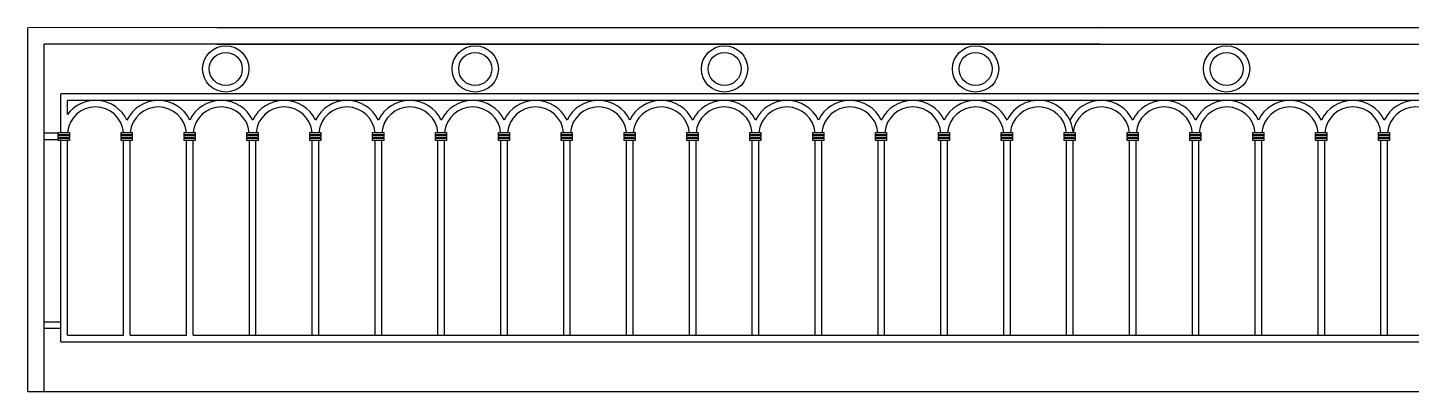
# Model space of a CAD drawing. Header units: millimetres. Extents: x -2065.59 to -2056.61, y 1261.72 to 1262.82.
# Drawn here: x -2065.589 to -2061.407, y 1261.72 to 1262.82 of the extents above; entities that cross this region are included whole.
import ezdxf

# ---------------------------------------------------------------- set-up
doc = ezdxf.new("R2010")
doc.units = ezdxf.units.MM

msp = doc.modelspace()

# ---------------------------------------------------------------- linework, layer by layer
at = {"color": 2}
for p, q in [((-2062.3486, 1262.8197), (-2065.5887, 1262.8196)), ((-2065.5887, 1261.7196), (-2065.5887, 1262.8196)), ((-2065.0173, 1262.8197), (-2056.8171, 1262.8196)), ((-2062.3486, 1262.7697), (-2065.5387, 1262.7696)), ((-2065.5387, 1261.7197), (-2065.5387, 1262.7696)), ((-2065.0173, 1262.7697), (-2056.8671, 1262.7696)), ((-2065.4887, 1262.5029), (-2065.4887, 1262.6197)), ((-2056.9171, 1262.6197), (-2065.4887, 1262.6197)), ((-2065.4687, 1262.5565), (-2065.4687, 1262.5997)), ((-2065.2787, 1262.5997), (-2065.4687, 1262.5997)), ((-2056.9371, 1262.5997), (-2065.2787, 1262.5997)), ((-2065.4961, 1262.501), (-2065.5387, 1262.501)), ((-2065.5387, 1262.481), (-2065.4961, 1262.481)), ((-2065.4887, 1262.501), (-2065.4888, 1262.501)), ((-2065.4887, 1262.4942), (-2065.4887, 1262.4959)), ((-2065.4887, 1262.4942), (-2065.4887, 1262.4959)), ((-2065.4887, 1262.4855), (-2065.4887, 1262.4872)), ((-2065.4887, 1262.4855), (-2065.4887, 1262.4872)), ((-2065.4887, 1261.8697), (-2065.4887, 1262.481)), ((-2065.4687, 1262.4942), (-2065.4687, 1262.4959)), ((-2065.4687, 1262.4942), (-2065.4687, 1262.4959)), ((-2065.4687, 1262.4942), (-2065.4687, 1262.4959)), ((-2065.4687, 1262.4942), (-2065.4687, 1262.4959)), ((-2065.4687, 1262.4855), (-2065.4687, 1262.4872)), ((-2065.4687, 1262.4855), (-2065.4687, 1262.4872)), ((-2065.4687, 1262.4855), (-2065.4687, 1262.4872)), ((-2065.4687, 1262.4855), (-2065.4687, 1262.4872)), ((-2065.4687, 1261.8897), (-2065.4687, 1262.481)), ((-2065.2987, 1262.4942), (-2065.2987, 1262.4959)), ((-2065.2987, 1262.4855), (-2065.2987, 1262.4872)), ((-2065.2987, 1261.8897), (-2065.2987, 1262.4785)), ((-2065.2787, 1262.4942), (-2065.2787, 1262.4959)), ((-2065.2787, 1262.4942), (-2065.2787, 1262.4959)), ((-2065.2787, 1262.4942), (-2065.2787, 1262.4959)), ((-2065.2787, 1262.4855), (-2065.2787, 1262.4872)), ((-2065.2787, 1262.4855), (-2065.2787, 1262.4872)), ((-2065.2787, 1262.4855), (-2065.2787, 1262.4872)), ((-2065.2787, 1261.8897), (-2065.2787, 1262.4785)), ((-2065.2787, 1261.8897), (-2065.2787, 1262.4785)), ((-2065.2787, 1261.8897), (-2065.2787, 1262.4785)), ((-2065.1087, 1262.4942), (-2065.1087, 1262.4959)), ((-2065.1087, 1262.4942), (-2065.1087, 1262.4959)), ((-2065.1087, 1262.4942), (-2065.1087, 1262.4959)), ((-2065.1087, 1262.4855), (-2065.1087, 1262.4872)), ((-2065.1087, 1262.4855), (-2065.1087, 1262.4872)), ((-2065.1087, 1262.4855), (-2065.1087, 1262.4872)), ((-2065.1087, 1261.8897), (-2065.1087, 1262.4785)), ((-2065.1087, 1261.8897), (-2065.1087, 1262.4785)), ((-2065.0887, 1262.4942), (-2065.0887, 1262.4959)), ((-2065.0887, 1262.4942), (-2065.0887, 1262.4959)), ((-2065.0887, 1262.4942), (-2065.0887, 1262.4959)), ((-2065.0887, 1262.4942), (-2065.0887, 1262.4959)), ((-2065.0887, 1262.4855), (-2065.0887, 1262.4872)), ((-2065.0887, 1262.4855), (-2065.0887, 1262.4872)), ((-2065.0887, 1262.4855), (-2065.0887, 1262.4872)), ((-2065.0887, 1262.4855), (-2065.0887, 1262.4872)), ((-2065.0887, 1262.4855), (-2065.0887, 1262.4872)), ((-2065.0887, 1261.8897), (-2065.0887, 1262.4785)), ((-2065.0887, 1261.8897), (-2065.0887, 1262.4785)), ((-2064.9187, 1262.4942), (-2064.9187, 1262.4959)), ((-2064.9187, 1262.4942), (-2064.9187, 1262.4959)), ((-2064.9187, 1262.4942), (-2064.9187, 1262.4959)), ((-2064.9187, 1262.4855), (-2064.9187, 1262.4872)), ((-2064.9187, 1262.4855), (-2064.9187, 1262.4872)), ((-2064.9187, 1262.4855), (-2064.9187, 1262.4872)), ((-2064.9187, 1261.8897), (-2064.9187, 1262.4785)), ((-2064.9187, 1261.8897), (-2064.9187, 1262.4785)), ((-2064.8987, 1262.4942), (-2064.8987, 1262.4959)), ((-2064.8987, 1262.4942), (-2064.8987, 1262.4959)), ((-2064.8987, 1262.4942), (-2064.8987, 1262.4959)), ((-2064.8987, 1262.4942), (-2064.8987, 1262.4959)), ((-2064.8987, 1262.4855), (-2064.8987, 1262.4872)), ((-2064.8987, 1262.4855), (-2064.8987, 1262.4872)), ((-2064.8987, 1262.4855), (-2064.8987, 1262.4872)), ((-2064.8987, 1262.4855), (-2064.8987, 1262.4872)), ((-2064.8987, 1262.4855), (-2064.8987, 1262.4872)), ((-2064.8987, 1261.8897), (-2064.8987, 1262.4785)), ((-2064.8987, 1261.8897), (-2064.8987, 1262.4785)), ((-2064.7287, 1262.4942), (-2064.7287, 1262.4959)), ((-2064.7287, 1262.4942), (-2064.7287, 1262.4959)), ((-2064.7287, 1262.4942), (-2064.7287, 1262.4959)), ((-2064.7287, 1262.4855), (-2064.7287, 1262.4872)), ((-2064.7287, 1262.4855), (-2064.7287, 1262.4872)), ((-2064.7287, 1262.4855), (-2064.7287, 1262.4872)), ((-2064.7287, 1261.8897), (-2064.7287, 1262.4785)), ((-2064.7287, 1261.8897), (-2064.7287, 1262.4785)), ((-2064.7087, 1262.4942), (-2064.7087, 1262.4959)), ((-2064.7087, 1262.4942), (-2064.7087, 1262.4959)), ((-2064.7087, 1262.4942), (-2064.7087, 1262.4959)), ((-2064.7087, 1262.4942), (-2064.7087, 1262.4959)), ((-2064.7087, 1262.4855), (-2064.7087, 1262.4872)), ((-2064.7087, 1262.4855), (-2064.7087, 1262.4872)), ((-2064.7087, 1262.4855), (-2064.7087, 1262.4872)), ((-2064.7087, 1262.4855), (-2064.7087, 1262.4872)), ((-2064.7087, 1262.4855), (-2064.7087, 1262.4872)), ((-2064.7087, 1261.8897), (-2064.7087, 1262.4785)), ((-2064.7087, 1261.8897), (-2064.7087, 1262.4785)), ((-2064.5387, 1262.4942), (-2064.5387, 1262.4959)), ((-2064.5387, 1262.4942), (-2064.5387, 1262.4959)), ((-2064.5387, 1262.4942), (-2064.5387, 1262.4959)), ((-2064.5387, 1262.4855), (-2064.5387, 1262.4872)), ((-2064.5387, 1262.4855), (-2064.5387, 1262.4872)), ((-2064.5387, 1262.4855), (-2064.5387, 1262.4872)), ((-2064.5387, 1261.8897), (-2064.5387, 1262.4785)), ((-2064.5387, 1261.8897), (-2064.5387, 1262.4785)), ((-2064.5187, 1262.4942), (-2064.5187, 1262.4959)), ((-2064.5187, 1262.4942), (-2064.5187, 1262.4959)), ((-2064.5187, 1262.4942), (-2064.5187, 1262.4959)), ((-2064.5187, 1262.4942), (-2064.5187, 1262.4959)), ((-2064.5187, 1262.4855), (-2064.5187, 1262.4872)), ((-2064.5187, 1262.4855), (-2064.5187, 1262.4872)), ((-2064.5187, 1262.4855), (-2064.5187, 1262.4872)), ((-2064.5187, 1262.4855), (-2064.5187, 1262.4872)), ((-2064.5187, 1262.4855), (-2064.5187, 1262.4872)), ((-2064.5187, 1261.8897), (-2064.5187, 1262.4785)), ((-2064.5187, 1261.8897), (-2064.5187, 1262.4785)), ((-2064.3487, 1262.4942), (-2064.3487, 1262.4959)), ((-2064.3487, 1262.4942), (-2064.3487, 1262.4959)), ((-2064.3487, 1262.4942), (-2064.3487, 1262.4959)), ((-2064.3487, 1262.4855), (-2064.3487, 1262.4872)), ((-2064.3487, 1262.4855), (-2064.3487, 1262.4872)), ((-2064.3487, 1262.4855), (-2064.3487, 1262.4872)), ((-2064.3487, 1261.8897), (-2064.3487, 1262.4785)), ((-2064.3487, 1261.8897), (-2064.3487, 1262.4785)), ((-2064.3287, 1262.4942), (-2064.3287, 1262.4959)), ((-2064.3287, 1262.4942), (-2064.3287, 1262.4959)), ((-2064.3287, 1262.4942), (-2064.3287, 1262.4959)), ((-2064.3287, 1262.4942), (-2064.3287, 1262.4959)), ((-2064.3287, 1262.4942), (-2064.3287, 1262.4959)), ((-2064.3287, 1262.4942), (-2064.3287, 1262.4959)), ((-2064.3287, 1262.4942), (-2064.3287, 1262.4959)), ((-2064.3287, 1262.4855), (-2064.3287, 1262.4872)), ((-2064.3287, 1262.4855), (-2064.3287, 1262.4872)), ((-2064.3287, 1262.4855), (-2064.3287, 1262.4872)), ((-2064.3287, 1262.4855), (-2064.3287, 1262.4872)), ((-2064.3287, 1262.4855), (-2064.3287, 1262.4872)), ((-2064.3287, 1262.4855), (-2064.3287, 1262.4872)), ((-2064.3287, 1262.4855), (-2064.3287, 1262.4872)), ((-2064.3287, 1262.4855), (-2064.3287, 1262.4872)), ((-2064.3287, 1261.8897), (-2064.3287, 1262.4785)), ((-2064.3287, 1261.8897), (-2064.3287, 1262.4785)), ((-2064.3287, 1261.8897), (-2064.3287, 1262.4785)), ((-2064.3287, 1261.8897), (-2064.3287, 1262.4785)), ((-2064.3287, 1261.8897), (-2064.3287, 1262.4785)), ((-2064.1587, 1262.4942), (-2064.1587, 1262.4959)), ((-2064.1587, 1262.4942), (-2064.1587, 1262.4959)), ((-2064.1587, 1262.4942), (-2064.1587, 1262.4959)), ((-2064.1587, 1262.4855), (-2064.1587, 1262.4872)), ((-2064.1587, 1262.4855), (-2064.1587, 1262.4872)), ((-2064.1587, 1262.4855), (-2064.1587, 1262.4872)), ((-2064.1587, 1261.8897), (-2064.1587, 1262.4785)), ((-2064.1587, 1261.8897), (-2064.1587, 1262.4785)), ((-2064.1387, 1262.4942), (-2064.1387, 1262.4959)), ((-2064.1387, 1262.4942), (-2064.1387, 1262.4959)), ((-2064.1387, 1262.4942), (-2064.1387, 1262.4959)), ((-2064.1387, 1262.4942), (-2064.1387, 1262.4959)), ((-2064.1387, 1262.4855), (-2064.1387, 1262.4872)), ((-2064.1387, 1262.4855), (-2064.1387, 1262.4872)), ((-2064.1387, 1262.4855), (-2064.1387, 1262.4872)), ((-2064.1387, 1262.4855), (-2064.1387, 1262.4872)), ((-2064.1387, 1262.4855), (-2064.1387, 1262.4872)), ((-2064.1387, 1261.8897), (-2064.1387, 1262.4785)), ((-2064.1387, 1261.8897), (-2064.1387, 1262.4785)), ((-2063.9687, 1262.4942), (-2063.9687, 1262.4959)), ((-2063.9687, 1262.4942), (-2063.9687, 1262.4959)), ((-2063.9687, 1262.4942), (-2063.9687, 1262.4959)), ((-2063.9687, 1262.4855), (-2063.9687, 1262.4872)), ((-2063.9687, 1262.4855), (-2063.9687, 1262.4872)), ((-2063.9687, 1262.4855), (-2063.9687, 1262.4872)), ((-2063.9687, 1261.8897), (-2063.9687, 1262.4785)), ((-2063.9687, 1261.8897), (-2063.9687, 1262.4785)), ((-2063.9487, 1262.4942), (-2063.9487, 1262.4959)), ((-2063.9487, 1262.4942), (-2063.9487, 1262.4959)), ((-2063.9487, 1262.4942), (-2063.9487, 1262.4959)), ((-2063.9487, 1262.4942), (-2063.9487, 1262.4959)), ((-2063.9487, 1262.4855), (-2063.9487, 1262.4872)), ((-2063.9487, 1262.4855), (-2063.9487, 1262.4872)), ((-2063.9487, 1262.4855), (-2063.9487, 1262.4872)), ((-2063.9487, 1262.4855), (-2063.9487, 1262.4872)), ((-2063.9487, 1262.4855), (-2063.9487, 1262.4872)), ((-2063.9487, 1261.8897), (-2063.9487, 1262.4785)), ((-2063.9487, 1261.8897), (-2063.9487, 1262.4785)), ((-2063.7787, 1262.4942), (-2063.7787, 1262.4959)), ((-2063.7787, 1262.4942), (-2063.7787, 1262.4959)), ((-2063.7787, 1262.4942), (-2063.7787, 1262.4959)), ((-2063.7787, 1262.4855), (-2063.7787, 1262.4872)), ((-2063.7787, 1262.4855), (-2063.7787, 1262.4872)), ((-2063.7787, 1262.4855), (-2063.7787, 1262.4872)), ((-2063.7787, 1261.8897), (-2063.7787, 1262.4785)), ((-2063.7787, 1261.8897), (-2063.7787, 1262.4785)), ((-2063.7587, 1262.4942), (-2063.7587, 1262.4959)), ((-2063.7587, 1262.4942), (-2063.7587, 1262.4959)), ((-2063.7587, 1262.4942), (-2063.7587, 1262.4959)), ((-2063.7587, 1262.4942), (-2063.7587, 1262.4959)), ((-2063.7587, 1262.4855), (-2063.7587, 1262.4872)), ((-2063.7587, 1262.4855), (-2063.7587, 1262.4872)), ((-2063.7587, 1262.4855), (-2063.7587, 1262.4872)), ((-2063.7587, 1262.4855), (-2063.7587, 1262.4872)), ((-2063.7587, 1262.4855), (-2063.7587, 1262.4872)), ((-2063.7587, 1261.8897), (-2063.7587, 1262.4785)), ((-2063.7587, 1261.8897), (-2063.7587, 1262.4785)), ((-2063.5887, 1262.4942), (-2063.5887, 1262.4959)), ((-2063.5887, 1262.4942), (-2063.5887, 1262.4959)), ((-2063.5887, 1262.4942), (-2063.5887, 1262.4959)), ((-2063.5887, 1262.4855), (-2063.5887, 1262.4872)), ((-2063.5887, 1262.4855), (-2063.5887, 1262.4872)), ((-2063.5887, 1262.4855), (-2063.5887, 1262.4872)), ((-2063.5887, 1261.8897), (-2063.5887, 1262.4785)), ((-2063.5887, 1261.8897), (-2063.5887, 1262.4785)), ((-2063.5687, 1262.4942), (-2063.5687, 1262.4959)), ((-2063.5687, 1262.4942), (-2063.5687, 1262.4959)), ((-2063.5687, 1262.4942), (-2063.5687, 1262.4959)), ((-2063.5687, 1262.4942), (-2063.5687, 1262.4959)), ((-2063.5687, 1262.4855), (-2063.5687, 1262.4872)), ((-2063.5687, 1262.4855), (-2063.5687, 1262.4872)), ((-2063.5687, 1262.4855), (-2063.5687, 1262.4872)), ((-2063.5687, 1262.4855), (-2063.5687, 1262.4872)), ((-2063.5687, 1262.4855), (-2063.5687, 1262.4872)), ((-2063.5687, 1261.8897), (-2063.5687, 1262.4785)), ((-2063.5687, 1261.8897), (-2063.5687, 1262.4785)), ((-2063.3987, 1262.4942), (-2063.3987, 1262.4959)), ((-2063.3987, 1262.4942), (-2063.3987, 1262.4959)), ((-2063.3987, 1262.4942), (-2063.3987, 1262.4959)), ((-2063.3987, 1262.4855), (-2063.3987, 1262.4872)), ((-2063.3987, 1262.4855), (-2063.3987, 1262.4872)), ((-2063.3987, 1262.4855), (-2063.3987, 1262.4872)), ((-2063.3987, 1261.8897), (-2063.3987, 1262.4785)), ((-2063.3987, 1261.8897), (-2063.3987, 1262.4785)), ((-2063.3787, 1262.4942), (-2063.3787, 1262.4959)), ((-2063.3787, 1262.4942), (-2063.3787, 1262.4959)), ((-2063.3787, 1262.4942), (-2063.3787, 1262.4959)), ((-2063.3787, 1262.4942), (-2063.3787, 1262.4959)), ((-2063.3787, 1262.4942), (-2063.3787, 1262.4959)), ((-2063.3787, 1262.4942), (-2063.3787, 1262.4959)), ((-2063.3787, 1262.4942), (-2063.3787, 1262.4959)), ((-2063.3787, 1262.4855), (-2063.3787, 1262.4872)), ((-2063.3787, 1262.4855), (-2063.3787, 1262.4872)), ((-2063.3787, 1262.4855), (-2063.3787, 1262.4872)), ((-2063.3787, 1262.4855), (-2063.3787, 1262.4872)), ((-2063.3787, 1262.4855), (-2063.3787, 1262.4872)), ((-2063.3787, 1262.4855), (-2063.3787, 1262.4872)), ((-2063.3787, 1262.4855), (-2063.3787, 1262.4872)), ((-2063.3787, 1262.4855), (-2063.3787, 1262.4872)), ((-2063.3787, 1261.8897), (-2063.3787, 1262.4785)), ((-2063.3787, 1261.8897), (-2063.3787, 1262.4785)), ((-2063.3787, 1261.8897), (-2063.3787, 1262.4785)), ((-2063.3787, 1261.8897), (-2063.3787, 1262.4785)), ((-2063.3787, 1261.8897), (-2063.3787, 1262.4785)), ((-2063.2087, 1262.4942), (-2063.2087, 1262.4959)), ((-2063.2087, 1262.4942), (-2063.2087, 1262.4959)), ((-2063.2087, 1262.4942), (-2063.2087, 1262.4959)), ((-2063.2087, 1262.4855), (-2063.2087, 1262.4872)), ((-2063.2087, 1262.4855), (-2063.2087, 1262.4872)), ((-2063.2087, 1262.4855), (-2063.2087, 1262.4872)), ((-2063.2087, 1261.8897), (-2063.2087, 1262.4785)), ((-2063.2087, 1261.8897), (-2063.2087, 1262.4785)), ((-2063.1887, 1262.4942), (-2063.1887, 1262.4959)), ((-2063.1887, 1262.4942), (-2063.1887, 1262.4959)), ((-2063.1887, 1262.4942), (-2063.1887, 1262.4959)), ((-2063.1887, 1262.4942), (-2063.1887, 1262.4959)), ((-2063.1887, 1262.4855), (-2063.1887, 1262.4872)), ((-2063.1887, 1262.4855), (-2063.1887, 1262.4872)), ((-2063.1887, 1262.4855), (-2063.1887, 1262.4872)), ((-2063.1887, 1262.4855), (-2063.1887, 1262.4872)), ((-2063.1887, 1262.4855), (-2063.1887, 1262.4872)), ((-2063.1887, 1261.8897), (-2063.1887, 1262.4785)), ((-2063.1887, 1261.8897), (-2063.1887, 1262.4785)), ((-2063.0187, 1262.4942), (-2063.0187, 1262.4959)), ((-2063.0187, 1262.4942), (-2063.0187, 1262.4959)), ((-2063.0187, 1262.4942), (-2063.0187, 1262.4959)), ((-2063.0187, 1262.4855), (-2063.0187, 1262.4872)), ((-2063.0187, 1262.4855), (-2063.0187, 1262.4872)), ((-2063.0187, 1262.4855), (-2063.0187, 1262.4872)), ((-2063.0187, 1261.8897), (-2063.0187, 1262.4785)), ((-2063.0187, 1261.8897), (-2063.0187, 1262.4785)), ((-2062.9987, 1262.4942), (-2062.9987, 1262.4959)), ((-2062.9987, 1262.4942), (-2062.9987, 1262.4959)), ((-2062.9987, 1262.4942), (-2062.9987, 1262.4959)), ((-2062.9987, 1262.4942), (-2062.9987, 1262.4959)), ((-2062.9987, 1262.4855), (-2062.9987, 1262.4872)), ((-2062.9987, 1262.4855), (-2062.9987, 1262.4872)), ((-2062.9987, 1262.4855), (-2062.9987, 1262.4872)), ((-2062.9987, 1262.4855), (-2062.9987, 1262.4872)), ((-2062.9987, 1262.4855), (-2062.9987, 1262.4872)), ((-2062.9987, 1261.8897), (-2062.9987, 1262.4785)), ((-2062.9987, 1261.8897), (-2062.9987, 1262.4785)), ((-2062.8287, 1262.4942), (-2062.8287, 1262.4959)), ((-2062.8287, 1262.4942), (-2062.8287, 1262.4959)), ((-2062.8287, 1262.4942), (-2062.8287, 1262.4959)), ((-2062.8287, 1262.4855), (-2062.8287, 1262.4872)), ((-2062.8287, 1262.4855), (-2062.8287, 1262.4872)), ((-2062.8287, 1262.4855), (-2062.8287, 1262.4872)), ((-2062.8287, 1261.8897), (-2062.8287, 1262.4785)), ((-2062.8287, 1261.8897), (-2062.8287, 1262.4785)), ((-2062.8087, 1262.4942), (-2062.8087, 1262.4959)), ((-2062.8087, 1262.4942), (-2062.8087, 1262.4959)), ((-2062.8087, 1262.4942), (-2062.8087, 1262.4959)), ((-2062.8087, 1262.4942), (-2062.8087, 1262.4959)), ((-2062.8087, 1262.4855), (-2062.8087, 1262.4872)), ((-2062.8087, 1262.4855), (-2062.8087, 1262.4872)), ((-2062.8087, 1262.4855), (-2062.8087, 1262.4872)), ((-2062.8087, 1262.4855), (-2062.8087, 1262.4872)), ((-2062.8087, 1262.4855), (-2062.8087, 1262.4872)), ((-2062.8087, 1261.8897), (-2062.8087, 1262.4785)), ((-2062.8087, 1261.8897), (-2062.8087, 1262.4785)), ((-2062.6387, 1262.4942), (-2062.6387, 1262.4959)), ((-2062.6387, 1262.4942), (-2062.6387, 1262.4959)), ((-2062.6387, 1262.4942), (-2062.6387, 1262.4959)), ((-2062.6387, 1262.4855), (-2062.6387, 1262.4872)), ((-2062.6387, 1262.4855), (-2062.6387, 1262.4872)), ((-2062.6387, 1262.4855), (-2062.6387, 1262.4872)), ((-2062.6387, 1261.8897), (-2062.6387, 1262.4785)), ((-2062.6387, 1261.8897), (-2062.6387, 1262.4785)), ((-2062.6187, 1262.4942), (-2062.6187, 1262.4959)), ((-2062.6187, 1262.4942), (-2062.6187, 1262.4959)), ((-2062.6187, 1262.4942), (-2062.6187, 1262.4959)), ((-2062.6187, 1262.4942), (-2062.6187, 1262.4959)), ((-2062.6187, 1262.4855), (-2062.6187, 1262.4872)), ((-2062.6187, 1262.4855), (-2062.6187, 1262.4872)), ((-2062.6187, 1262.4855), (-2062.6187, 1262.4872)), ((-2062.6187, 1262.4855), (-2062.6187, 1262.4872)), ((-2062.6187, 1262.4855), (-2062.6187, 1262.4872)), ((-2062.6187, 1261.8897), (-2062.6187, 1262.4785)), ((-2062.6187, 1261.8897), (-2062.6187, 1262.4785)), ((-2062.4487, 1262.4942), (-2062.4487, 1262.4959)), ((-2062.4487, 1262.4942), (-2062.4487, 1262.4959)), ((-2062.4487, 1262.4942), (-2062.4487, 1262.4959)), ((-2062.4487, 1262.4942), (-2062.4487, 1262.4959)), ((-2062.4487, 1262.4942), (-2062.4487, 1262.4959)), ((-2062.4487, 1262.4942), (-2062.4487, 1262.4959)), ((-2062.4487, 1262.4855), (-2062.4487, 1262.4872)), ((-2062.4487, 1262.4855), (-2062.4487, 1262.4872)), ((-2062.4487, 1262.4855), (-2062.4487, 1262.4872)), ((-2062.4487, 1262.4855), (-2062.4487, 1262.4872)), ((-2062.4487, 1262.4855), (-2062.4487, 1262.4872)), ((-2062.4487, 1262.4855), (-2062.4487, 1262.4872)), ((-2062.4487, 1261.8897), (-2062.4487, 1262.4785)), ((-2062.4487, 1261.8897), (-2062.4487, 1262.4785)), ((-2062.4487, 1261.8897), (-2062.4487, 1262.4785)), ((-2062.4487, 1261.8897), (-2062.4487, 1262.4785)), ((-2062.4287, 1262.4942), (-2062.4287, 1262.4959)), ((-2062.4287, 1262.4942), (-2062.4287, 1262.4959)), ((-2062.4287, 1262.4942), (-2062.4287, 1262.4959)), ((-2062.4287, 1262.4942), (-2062.4287, 1262.4959)), ((-2062.4287, 1262.4942), (-2062.4287, 1262.4959)), ((-2062.4287, 1262.4942), (-2062.4287, 1262.4959)), ((-2062.4287, 1262.4942), (-2062.4287, 1262.4959)), ((-2062.4287, 1262.4942), (-2062.4287, 1262.4959)), ((-2062.4287, 1262.4855), (-2062.4287, 1262.4872)), ((-2062.4287, 1262.4855), (-2062.4287, 1262.4872)), ((-2062.4287, 1262.4855), (-2062.4287, 1262.4872)), ((-2062.4287, 1262.4855), (-2062.4287, 1262.4872)), ((-2062.4287, 1262.4855), (-2062.4287, 1262.4872)), ((-2062.4287, 1262.4855), (-2062.4287, 1262.4872)), ((-2062.4287, 1262.4855), (-2062.4287, 1262.4872)), ((-2062.4287, 1262.4855), (-2062.4287, 1262.4872)), ((-2062.4287, 1262.4855), (-2062.4287, 1262.4872)), ((-2062.4287, 1262.4855), (-2062.4287, 1262.4872)), ((-2062.4287, 1261.8897), (-2062.4287, 1262.4785)), ((-2062.4287, 1261.8897), (-2062.4287, 1262.4785)), ((-2062.4287, 1261.8897), (-2062.4287, 1262.4785)), ((-2062.4287, 1261.8897), (-2062.4287, 1262.4785)), ((-2062.2587, 1262.4942), (-2062.2587, 1262.4959)), ((-2062.2587, 1262.4942), (-2062.2587, 1262.4959)), ((-2062.2587, 1262.4942), (-2062.2587, 1262.4959)), ((-2062.2587, 1262.4942), (-2062.2587, 1262.4959)), ((-2062.2587, 1262.4942), (-2062.2587, 1262.4959)), ((-2062.2587, 1262.4942), (-2062.2587, 1262.4959)), ((-2062.2587, 1262.4855), (-2062.2587, 1262.4872)), ((-2062.2587, 1262.4855), (-2062.2587, 1262.4872)), ((-2062.2587, 1262.4855), (-2062.2587, 1262.4872)), ((-2062.2587, 1262.4855), (-2062.2587, 1262.4872)), ((-2062.2587, 1262.4855), (-2062.2587, 1262.4872)), ((-2062.2587, 1262.4855), (-2062.2587, 1262.4872)), ((-2062.2587, 1261.8897), (-2062.2587, 1262.4785)), ((-2062.2587, 1261.8897), (-2062.2587, 1262.4785)), ((-2062.2587, 1261.8897), (-2062.2587, 1262.4785)), ((-2062.2587, 1261.8897), (-2062.2587, 1262.4785)), ((-2062.2387, 1262.4942), (-2062.2387, 1262.4959)), ((-2062.2387, 1262.4942), (-2062.2387, 1262.4959)), ((-2062.2387, 1262.4942), (-2062.2387, 1262.4959)), ((-2062.2387, 1262.4942), (-2062.2387, 1262.4959)), ((-2062.2387, 1262.4942), (-2062.2387, 1262.4959)), ((-2062.2387, 1262.4942), (-2062.2387, 1262.4959)), ((-2062.2387, 1262.4942), (-2062.2387, 1262.4959)), ((-2062.2387, 1262.4942), (-2062.2387, 1262.4959)), ((-2062.2387, 1262.4855), (-2062.2387, 1262.4872)), ((-2062.2387, 1262.4855), (-2062.2387, 1262.4872)), ((-2062.2387, 1262.4855), (-2062.2387, 1262.4872)), ((-2062.2387, 1262.4855), (-2062.2387, 1262.4872)), ((-2062.2387, 1262.4855), (-2062.2387, 1262.4872)), ((-2062.2387, 1262.4855), (-2062.2387, 1262.4872)), ((-2062.2387, 1262.4855), (-2062.2387, 1262.4872)), ((-2062.2387, 1262.4855), (-2062.2387, 1262.4872)), ((-2062.2387, 1262.4855), (-2062.2387, 1262.4872)), ((-2062.2387, 1262.4855), (-2062.2387, 1262.4872)), ((-2062.2387, 1261.8897), (-2062.2387, 1262.4785)), ((-2062.2387, 1261.8897), (-2062.2387, 1262.4785)), ((-2062.2387, 1261.8897), (-2062.2387, 1262.4785)), ((-2062.2387, 1261.8897), (-2062.2387, 1262.4785)), ((-2062.0687, 1262.4942), (-2062.0687, 1262.4959)), ((-2062.0687, 1262.4942), (-2062.0687, 1262.4959)), ((-2062.0687, 1262.4942), (-2062.0687, 1262.4959)), ((-2062.0687, 1262.4855), (-2062.0687, 1262.4872)), ((-2062.0687, 1262.4855), (-2062.0687, 1262.4872)), ((-2062.0687, 1262.4855), (-2062.0687, 1262.4872)), ((-2062.0687, 1261.8897), (-2062.0687, 1262.4785)), ((-2062.0687, 1261.8897), (-2062.0687, 1262.4785)), ((-2062.0487, 1262.4942), (-2062.0487, 1262.4959)), ((-2062.0487, 1262.4942), (-2062.0487, 1262.4959)), ((-2062.0487, 1262.4942), (-2062.0487, 1262.4959)), ((-2062.0487, 1262.4942), (-2062.0487, 1262.4959)), ((-2062.0487, 1262.4942), (-2062.0487, 1262.4959)), ((-2062.0487, 1262.4942), (-2062.0487, 1262.4959)), ((-2062.0487, 1262.4942), (-2062.0487, 1262.4959)), ((-2062.0487, 1262.4855), (-2062.0487, 1262.4872)), ((-2062.0487, 1262.4855), (-2062.0487, 1262.4872)), ((-2062.0487, 1262.4855), (-2062.0487, 1262.4872)), ((-2062.0487, 1262.4855), (-2062.0487, 1262.4872)), ((-2062.0487, 1262.4855), (-2062.0487, 1262.4872)), ((-2062.0487, 1262.4855), (-2062.0487, 1262.4872)), ((-2062.0487, 1262.4855), (-2062.0487, 1262.4872)), ((-2062.0487, 1262.4855), (-2062.0487, 1262.4872)), ((-2062.0487, 1261.8897), (-2062.0487, 1262.4785)), ((-2062.0487, 1261.8897), (-2062.0487, 1262.4785)), ((-2062.0487, 1261.8897), (-2062.0487, 1262.4785)), ((-2062.0487, 1261.8897), (-2062.0487, 1262.4785)), ((-2062.0487, 1261.8897), (-2062.0487, 1262.4785)), ((-2061.8787, 1262.4942), (-2061.8787, 1262.4959)), ((-2061.8787, 1262.4942), (-2061.8787, 1262.4959)), ((-2061.8787, 1262.4942), (-2061.8787, 1262.4959)), ((-2061.8787, 1262.4855), (-2061.8787, 1262.4872)), ((-2061.8787, 1262.4855), (-2061.8787, 1262.4872)), ((-2061.8787, 1262.4855), (-2061.8787, 1262.4872)), ((-2061.8787, 1261.8897), (-2061.8787, 1262.4785)), ((-2061.8787, 1261.8897), (-2061.8787, 1262.4785)), ((-2061.8587, 1262.4942), (-2061.8587, 1262.4959)), ((-2061.8587, 1262.4942), (-2061.8587, 1262.4959)), ((-2061.8587, 1262.4942), (-2061.8587, 1262.4959)), ((-2061.8587, 1262.4942), (-2061.8587, 1262.4959)), ((-2061.8587, 1262.4855), (-2061.8587, 1262.4872)), ((-2061.8587, 1262.4855), (-2061.8587, 1262.4872)), ((-2061.8587, 1262.4855), (-2061.8587, 1262.4872)), ((-2061.8587, 1262.4855), (-2061.8587, 1262.4872)), ((-2061.8587, 1262.4855), (-2061.8587, 1262.4872)), ((-2061.8587, 1261.8897), (-2061.8587, 1262.4785)), ((-2061.8587, 1261.8897), (-2061.8587, 1262.4785)), ((-2061.6887, 1262.4942), (-2061.6887, 1262.4959)), ((-2061.6887, 1262.4942), (-2061.6887, 1262.4959)), ((-2061.6887, 1262.4942), (-2061.6887, 1262.4959)), ((-2061.6887, 1262.4855), (-2061.6887, 1262.4872)), ((-2061.6887, 1262.4855), (-2061.6887, 1262.4872)), ((-2061.6887, 1262.4855), (-2061.6887, 1262.4872)), ((-2061.6887, 1261.8897), (-2061.6887, 1262.4785)), ((-2061.6887, 1261.8897), (-2061.6887, 1262.4785)), ((-2061.6687, 1262.4942), (-2061.6687, 1262.4959)), ((-2061.6687, 1262.4942), (-2061.6687, 1262.4959)), ((-2061.6687, 1262.4942), (-2061.6687, 1262.4959)), ((-2061.6687, 1262.4942), (-2061.6687, 1262.4959)), ((-2061.6687, 1262.4855), (-2061.6687, 1262.4872)), ((-2061.6687, 1262.4855), (-2061.6687, 1262.4872)), ((-2061.6687, 1262.4855), (-2061.6687, 1262.4872)), ((-2061.6687, 1262.4855), (-2061.6687, 1262.4872)), ((-2061.6687, 1262.4855), (-2061.6687, 1262.4872)), ((-2061.6687, 1261.8897), (-2061.6687, 1262.4785)), ((-2061.6687, 1261.8897), (-2061.6687, 1262.4785)), ((-2061.4987, 1262.4942), (-2061.4987, 1262.4959)), ((-2061.4987, 1262.4942), (-2061.4987, 1262.4959)), ((-2061.4987, 1262.4942), (-2061.4987, 1262.4959)), ((-2061.4987, 1262.4855), (-2061.4987, 1262.4872)), ((-2061.4987, 1262.4855), (-2061.4987, 1262.4872)), ((-2061.4987, 1262.4855), (-2061.4987, 1262.4872)), ((-2061.4987, 1261.8897), (-2061.4987, 1262.4785)), ((-2061.4987, 1261.8897), (-2061.4987, 1262.4785)), ((-2061.4787, 1262.4942), (-2061.4787, 1262.4959)), ((-2061.4787, 1262.4942), (-2061.4787, 1262.4959)), ((-2061.4787, 1262.4942), (-2061.4787, 1262.4959)), ((-2061.4787, 1262.4942), (-2061.4787, 1262.4959)), ((-2061.4787, 1262.4855), (-2061.4787, 1262.4872)), ((-2061.4787, 1262.4855), (-2061.4787, 1262.4872)), ((-2061.4787, 1262.4855), (-2061.4787, 1262.4872)), ((-2061.4787, 1262.4855), (-2061.4787, 1262.4872)), ((-2061.4787, 1262.4855), (-2061.4787, 1262.4872)), ((-2061.4787, 1261.8897), (-2061.4787, 1262.4785)), ((-2061.4787, 1261.8897), (-2061.4787, 1262.4785)), ((-2065.5387, 1261.9297), (-2065.4887, 1261.9297)), ((-2065.4887, 1261.9097), (-2065.5387, 1261.9097)), ((-2065.4687, 1261.8897), (-2065.2987, 1261.8897)), ((-2065.2787, 1261.8897), (-2065.1087, 1261.8897)), ((-2065.0887, 1261.8897), (-2062.29, 1261.8897)), ((-2064.3287, 1261.8897), (-2056.9371, 1261.8897)), ((-2065.4887, 1261.8697), (-2056.9171, 1261.8697)), ((-2065.5887, 1261.7196), (-2056.9757, 1261.7196))]:
    msp.add_line(p, q, dxfattribs=at)
for points in [[(-2065.4961, 1262.5029), (-2065.4626, 1262.5029), (-2065.4626, 1262.4959), (-2065.4961, 1262.4959)], [(-2065.4961, 1262.4942), (-2065.4626, 1262.4942), (-2065.4626, 1262.4872), (-2065.4961, 1262.4872)], [(-2065.4961, 1262.4855), (-2065.4626, 1262.4855), (-2065.4626, 1262.4785), (-2065.4961, 1262.4785)], [(-2065.3061, 1262.5029), (-2065.2726, 1262.5029), (-2065.2726, 1262.4959), (-2065.3061, 1262.4959)], [(-2065.3061, 1262.4942), (-2065.2726, 1262.4942), (-2065.2726, 1262.4872), (-2065.3061, 1262.4872)], [(-2065.3061, 1262.4855), (-2065.2726, 1262.4855), (-2065.2726, 1262.4785), (-2065.3061, 1262.4785)], [(-2065.1161, 1262.5029), (-2065.0826, 1262.5029), (-2065.0826, 1262.4959), (-2065.1161, 1262.4959)], [(-2065.1161, 1262.4942), (-2065.0826, 1262.4942), (-2065.0826, 1262.4872), (-2065.1161, 1262.4872)], [(-2065.1161, 1262.4855), (-2065.0826, 1262.4855), (-2065.0826, 1262.4785), (-2065.1161, 1262.4785)], [(-2064.9261, 1262.5029), (-2064.8926, 1262.5029), (-2064.8926, 1262.4959), (-2064.9261, 1262.4959)], [(-2064.9261, 1262.4942), (-2064.8926, 1262.4942), (-2064.8926, 1262.4872), (-2064.9261, 1262.4872)], [(-2064.9261, 1262.4855), (-2064.8926, 1262.4855), (-2064.8926, 1262.4785), (-2064.9261, 1262.4785)], [(-2064.7361, 1262.5029), (-2064.7026, 1262.5029), (-2064.7026, 1262.4959), (-2064.7361, 1262.4959)], [(-2064.7361, 1262.4942), (-2064.7026, 1262.4942), (-2064.7026, 1262.4872), (-2064.7361, 1262.4872)], [(-2064.7361, 1262.4855), (-2064.7026, 1262.4855), (-2064.7026, 1262.4785), (-2064.7361, 1262.4785)], [(-2064.5461, 1262.5029), (-2064.5126, 1262.5029), (-2064.5126, 1262.4959), (-2064.5461, 1262.4959)], [(-2064.5461, 1262.4942), (-2064.5126, 1262.4942), (-2064.5126, 1262.4872), (-2064.5461, 1262.4872)], [(-2064.5461, 1262.4855), (-2064.5126, 1262.4855), (-2064.5126, 1262.4785), (-2064.5461, 1262.4785)], [(-2064.3561, 1262.5029), (-2064.3226, 1262.5029), (-2064.3226, 1262.4959), (-2064.3561, 1262.4959)], [(-2064.3561, 1262.4942), (-2064.3226, 1262.4942), (-2064.3226, 1262.4872), (-2064.3561, 1262.4872)], [(-2064.3561, 1262.4855), (-2064.3226, 1262.4855), (-2064.3226, 1262.4785), (-2064.3561, 1262.4785)], [(-2064.1661, 1262.5029), (-2064.1326, 1262.5029), (-2064.1326, 1262.4959), (-2064.1661, 1262.4959)], [(-2064.1661, 1262.4942), (-2064.1326, 1262.4942), (-2064.1326, 1262.4872), (-2064.1661, 1262.4872)], [(-2064.1661, 1262.4855), (-2064.1326, 1262.4855), (-2064.1326, 1262.4785), (-2064.1661, 1262.4785)], [(-2063.9761, 1262.5029), (-2063.9426, 1262.5029), (-2063.9426, 1262.4959), (-2063.9761, 1262.4959)], [(-2063.9761, 1262.4942), (-2063.9426, 1262.4942), (-2063.9426, 1262.4872), (-2063.9761, 1262.4872)], [(-2063.9761, 1262.4855), (-2063.9426, 1262.4855), (-2063.9426, 1262.4785), (-2063.9761, 1262.4785)], [(-2063.7861, 1262.5029), (-2063.7526, 1262.5029), (-2063.7526, 1262.4959), (-2063.7861, 1262.4959)], [(-2063.7861, 1262.4942), (-2063.7526, 1262.4942), (-2063.7526, 1262.4872), (-2063.7861, 1262.4872)], [(-2063.7861, 1262.4855), (-2063.7526, 1262.4855), (-2063.7526, 1262.4785), (-2063.7861, 1262.4785)], [(-2063.5961, 1262.5029), (-2063.5626, 1262.5029), (-2063.5626, 1262.4959), (-2063.5961, 1262.4959)], [(-2063.5961, 1262.4942), (-2063.5626, 1262.4942), (-2063.5626, 1262.4872), (-2063.5961, 1262.4872)], [(-2063.5961, 1262.4855), (-2063.5626, 1262.4855), (-2063.5626, 1262.4785), (-2063.5961, 1262.4785)], [(-2063.4061, 1262.5029), (-2063.3726, 1262.5029), (-2063.3726, 1262.4959), (-2063.4061, 1262.4959)], [(-2063.4061, 1262.4942), (-2063.3726, 1262.4942), (-2063.3726, 1262.4872), (-2063.4061, 1262.4872)], [(-2063.4061, 1262.4855), (-2063.3726, 1262.4855), (-2063.3726, 1262.4785), (-2063.4061, 1262.4785)], [(-2063.2161, 1262.5029), (-2063.1826, 1262.5029), (-2063.1826, 1262.4959), (-2063.2161, 1262.4959)], [(-2063.2161, 1262.4942), (-2063.1826, 1262.4942), (-2063.1826, 1262.4872), (-2063.2161, 1262.4872)], [(-2063.2161, 1262.4855), (-2063.1826, 1262.4855), (-2063.1826, 1262.4785), (-2063.2161, 1262.4785)], [(-2063.0261, 1262.5029), (-2062.9926, 1262.5029), (-2062.9926, 1262.4959), (-2063.0261, 1262.4959)], [(-2063.0261, 1262.4942), (-2062.9926, 1262.4942), (-2062.9926, 1262.4872), (-2063.0261, 1262.4872)], [(-2063.0261, 1262.4855), (-2062.9926, 1262.4855), (-2062.9926, 1262.4785), (-2063.0261, 1262.4785)], [(-2062.8361, 1262.5029), (-2062.8026, 1262.5029), (-2062.8026, 1262.4959), (-2062.8361, 1262.4959)], [(-2062.8361, 1262.4942), (-2062.8026, 1262.4942), (-2062.8026, 1262.4872), (-2062.8361, 1262.4872)], [(-2062.8361, 1262.4855), (-2062.8026, 1262.4855), (-2062.8026, 1262.4785), (-2062.8361, 1262.4785)], [(-2062.6461, 1262.5029), (-2062.6126, 1262.5029), (-2062.6126, 1262.4959), (-2062.6461, 1262.4959)], [(-2062.6461, 1262.4942), (-2062.6126, 1262.4942), (-2062.6126, 1262.4872), (-2062.6461, 1262.4872)], [(-2062.6461, 1262.4855), (-2062.6126, 1262.4855), (-2062.6126, 1262.4785), (-2062.6461, 1262.4785)], [(-2062.4561, 1262.5029), (-2062.4226, 1262.5029), (-2062.4226, 1262.4959), (-2062.4561, 1262.4959)], [(-2062.4561, 1262.5029), (-2062.4226, 1262.5029), (-2062.4226, 1262.4959), (-2062.4561, 1262.4959)], [(-2062.4561, 1262.4942), (-2062.4226, 1262.4942), (-2062.4226, 1262.4872), (-2062.4561, 1262.4872)], [(-2062.4561, 1262.4942), (-2062.4226, 1262.4942), (-2062.4226, 1262.4872), (-2062.4561, 1262.4872)], [(-2062.4561, 1262.4855), (-2062.4226, 1262.4855), (-2062.4226, 1262.4785), (-2062.4561, 1262.4785)], [(-2062.4561, 1262.4855), (-2062.4226, 1262.4855), (-2062.4226, 1262.4785), (-2062.4561, 1262.4785)], [(-2062.2661, 1262.5029), (-2062.2326, 1262.5029), (-2062.2326, 1262.4959), (-2062.2661, 1262.4959)], [(-2062.2661, 1262.5029), (-2062.2326, 1262.5029), (-2062.2326, 1262.4959), (-2062.2661, 1262.4959)], [(-2062.2661, 1262.4942), (-2062.2326, 1262.4942), (-2062.2326, 1262.4872), (-2062.2661, 1262.4872)], [(-2062.2661, 1262.4942), (-2062.2326, 1262.4942), (-2062.2326, 1262.4872), (-2062.2661, 1262.4872)], [(-2062.2661, 1262.4855), (-2062.2326, 1262.4855), (-2062.2326, 1262.4785), (-2062.2661, 1262.4785)], [(-2062.2661, 1262.4855), (-2062.2326, 1262.4855), (-2062.2326, 1262.4785), (-2062.2661, 1262.4785)], [(-2062.0761, 1262.5029), (-2062.0426, 1262.5029), (-2062.0426, 1262.4959), (-2062.0761, 1262.4959)], [(-2062.0761, 1262.4942), (-2062.0426, 1262.4942), (-2062.0426, 1262.4872), (-2062.0761, 1262.4872)], [(-2062.0761, 1262.4855), (-2062.0426, 1262.4855), (-2062.0426, 1262.4785), (-2062.0761, 1262.4785)], [(-2061.8861, 1262.5029), (-2061.8526, 1262.5029), (-2061.8526, 1262.4959), (-2061.8861, 1262.4959)], [(-2061.8861, 1262.4942), (-2061.8526, 1262.4942), (-2061.8526, 1262.4872), (-2061.8861, 1262.4872)], [(-2061.8861, 1262.4855), (-2061.8526, 1262.4855), (-2061.8526, 1262.4785), (-2061.8861, 1262.4785)], [(-2061.6961, 1262.5029), (-2061.6626, 1262.5029), (-2061.6626, 1262.4959), (-2061.6961, 1262.4959)], [(-2061.6961, 1262.4942), (-2061.6626, 1262.4942), (-2061.6626, 1262.4872), (-2061.6961, 1262.4872)], [(-2061.6961, 1262.4855), (-2061.6626, 1262.4855), (-2061.6626, 1262.4785), (-2061.6961, 1262.4785)], [(-2061.5061, 1262.5029), (-2061.4726, 1262.5029), (-2061.4726, 1262.4959), (-2061.5061, 1262.4959)], [(-2061.5061, 1262.4942), (-2061.4726, 1262.4942), (-2061.4726, 1262.4872), (-2061.5061, 1262.4872)], [(-2061.5061, 1262.4855), (-2061.4726, 1262.4855), (-2061.4726, 1262.4785), (-2061.5061, 1262.4785)]]:
    msp.add_lwpolyline(points, close=True, dxfattribs=at)
for centre, radius in [((-2064.99, 1262.6947), 0.07), ((-2064.2361, 1262.6947), 0.07), ((-2063.4823, 1262.6947), 0.07), ((-2062.7237, 1262.6947), 0.07), ((-2062.7237, 1262.6947), 0.07), ((-2061.9652, 1262.6947), 0.07), ((-2061.9652, 1262.6947), 0.07), ((-2064.99, 1262.6947), 0.05), ((-2064.2361, 1262.6947), 0.05), ((-2063.4823, 1262.6947), 0.05), ((-2062.7237, 1262.6947), 0.05), ((-2062.7237, 1262.6947), 0.05), ((-2061.9652, 1262.6947), 0.05), ((-2061.9652, 1262.6947), 0.05)]:
    msp.add_circle(centre, radius, dxfattribs=at)
for centre, radius, start, end in [((-2065.3837, 1262.4944), 0.1053, 25.5498, 143.8271), ((-2065.1937, 1262.4944), 0.1053, 25.5498, 154.4502), ((-2065.0037, 1262.4944), 0.1053, 25.5498, 154.4502), ((-2064.8137, 1262.4944), 0.1053, 25.5498, 154.4502), ((-2064.6237, 1262.4944), 0.1053, 25.5498, 154.4502), ((-2064.4337, 1262.4944), 0.1053, 25.5498, 154.4502), ((-2064.2437, 1262.4944), 0.1053, 25.5498, 154.4502), ((-2064.0537, 1262.4944), 0.1053, 25.5498, 154.4502), ((-2063.8637, 1262.4944), 0.1053, 25.5498, 154.4502), ((-2063.6737, 1262.4944), 0.1053, 25.5498, 154.4502), ((-2063.4837, 1262.4944), 0.1053, 25.5498, 154.4502), ((-2063.2937, 1262.4944), 0.1053, 25.5498, 154.4502), ((-2063.1037, 1262.4944), 0.1053, 25.5498, 154.4502), ((-2062.9137, 1262.4944), 0.1053, 25.5498, 154.4502), ((-2062.7237, 1262.4944), 0.1053, 25.5498, 154.4502), ((-2062.5337, 1262.4944), 0.1053, 4.3023, 154.4502), ((-2062.3437, 1262.4944), 0.1053, 25.5498, 154.4502), ((-2062.1537, 1262.4944), 0.1053, 25.5498, 154.4502), ((-2061.9637, 1262.4944), 0.1053, 25.5498, 154.4502), ((-2061.7737, 1262.4944), 0.1053, 25.5498, 154.4502), ((-2061.5837, 1262.4944), 0.1053, 25.5498, 154.4502), ((-2061.3937, 1262.4944), 0.1053, 25.5498, 154.4502), ((-2065.3837, 1262.4944), 0.0853, 5.7337, 174.2663), ((-2065.1937, 1262.4944), 0.0853, 4.7804, 174.2663), ((-2065.0037, 1262.4944), 0.0853, 5.7337, 174.2663), ((-2064.8137, 1262.4944), 0.0853, 5.7337, 174.2663), ((-2064.6237, 1262.4944), 0.0853, 4.7804, 174.2663), ((-2064.4337, 1262.4944), 0.0853, 4.7804, 175.2171), ((-2064.2437, 1262.4944), 0.0853, 4.7804, 174.2663), ((-2064.0537, 1262.4944), 0.0853, 5.7337, 174.2663), ((-2063.8637, 1262.4944), 0.0853, 5.7337, 174.2663), ((-2063.6737, 1262.4944), 0.0853, 4.7804, 174.2663), ((-2063.4837, 1262.4944), 0.0853, 4.7804, 175.2171), ((-2063.2937, 1262.4944), 0.0853, 4.7804, 174.2663), ((-2063.1037, 1262.4944), 0.0853, 5.7337, 174.2663), ((-2062.9137, 1262.4944), 0.0853, 5.7337, 174.2663), ((-2062.7237, 1262.4944), 0.0853, 4.7804, 174.2663), ((-2062.5337, 1262.4944), 0.0853, 4.7804, 175.2171), ((-2062.3437, 1262.4944), 0.0853, 5.7337, 174.2663), ((-2062.1537, 1262.4944), 0.0853, 4.7804, 175.2171), ((-2061.9637, 1262.4944), 0.0853, 4.7804, 174.2663), ((-2061.7737, 1262.4944), 0.0853, 5.7337, 174.2663), ((-2061.5837, 1262.4944), 0.0853, 5.7337, 174.2663), ((-2061.3937, 1262.4944), 0.0853, 4.7804, 174.2663), ((-2065.3837, 1262.4944), 0.0853, 178.9671, 180.1256), ((-2065.1937, 1262.4944), 0.0853, 355.2184, 355.2196), ((-2065.0037, 1262.4944), 0.0853, 355.2184, 355.2196), ((-2065.0037, 1262.4944), 0.0853, 355.2184, 355.2196), ((-2065.0037, 1262.4944), 0.0853, 359.8744, 1.0329), ((-2064.8137, 1262.4944), 0.0853, 178.9671, 180.1256), ((-2064.8137, 1262.4944), 0.0853, 355.2184, 355.2196), ((-2064.8137, 1262.4944), 0.0853, 355.2184, 355.2196), ((-2064.8137, 1262.4944), 0.0853, 359.8744, 1.0329), ((-2064.6237, 1262.4944), 0.0853, 178.9671, 180.1256), ((-2064.6237, 1262.4944), 0.0853, 355.2184, 355.2196), ((-2064.6237, 1262.4944), 0.0853, 355.2184, 355.2196), ((-2064.6237, 1262.4944), 0.0853, 359.8744, 1.0329), ((-2064.4337, 1262.4944), 0.0853, 178.9671, 180.1256), ((-2064.4337, 1262.4944), 0.0853, 355.2184, 355.2196), ((-2064.4337, 1262.4944), 0.0853, 355.2184, 355.2196), ((-2064.4337, 1262.4944), 0.0853, 359.8744, 1.0329), ((-2064.4337, 1262.4944), 0.1053, 4.3023, 4.642), ((-2064.4337, 1262.4944), 0.1053, 355.6966, 356.095), ((-2064.4337, 1262.4944), 0.1053, 359.8982, 0.8367), ((-2064.2437, 1262.4944), 0.0853, 355.2184, 355.2196), ((-2064.2437, 1262.4944), 0.1053, 4.3023, 4.642), ((-2064.0537, 1262.4944), 0.0853, 355.2184, 355.2196), ((-2064.0537, 1262.4944), 0.0853, 355.2184, 355.2196), ((-2064.0537, 1262.4944), 0.0853, 359.8744, 1.0329), ((-2063.8637, 1262.4944), 0.0853, 178.9671, 180.1256), ((-2063.8637, 1262.4944), 0.0853, 355.2184, 355.2196), ((-2063.8637, 1262.4944), 0.0853, 355.2184, 355.2196), ((-2063.8637, 1262.4944), 0.0853, 359.8744, 1.0329), ((-2063.6737, 1262.4944), 0.0853, 178.9671, 180.1256), ((-2063.6737, 1262.4944), 0.0853, 355.2184, 355.2196), ((-2063.6737, 1262.4944), 0.0853, 355.2184, 355.2196), ((-2063.6737, 1262.4944), 0.0853, 359.8744, 1.0329), ((-2063.4837, 1262.4944), 0.0853, 178.9671, 180.1256), ((-2063.4837, 1262.4944), 0.0853, 355.2184, 355.2196), ((-2063.4837, 1262.4944), 0.0853, 355.2184, 355.2196), ((-2063.4837, 1262.4944), 0.0853, 359.8744, 1.0329), ((-2063.4837, 1262.4944), 0.1053, 4.3023, 4.642), ((-2063.4837, 1262.4944), 0.1053, 355.6966, 356.095), ((-2063.4837, 1262.4944), 0.1053, 359.8982, 0.8367), ((-2063.2937, 1262.4944), 0.0853, 355.2184, 355.2196), ((-2063.2937, 1262.4944), 0.1053, 4.3023, 4.642), ((-2063.1037, 1262.4944), 0.0853, 355.2184, 355.2196), ((-2063.1037, 1262.4944), 0.0853, 355.2184, 355.2196), ((-2063.1037, 1262.4944), 0.0853, 359.8744, 1.0329), ((-2062.9137, 1262.4944), 0.0853, 178.9671, 180.1256), ((-2062.9137, 1262.4944), 0.0853, 355.2184, 355.2196), ((-2062.9137, 1262.4944), 0.0853, 355.2184, 355.2196), ((-2062.9137, 1262.4944), 0.0853, 359.8744, 1.0329), ((-2062.7237, 1262.4944), 0.0853, 178.9671, 180.1256), ((-2062.7237, 1262.4944), 0.0853, 355.2184, 355.2196), ((-2062.7237, 1262.4944), 0.0853, 355.2184, 355.2196), ((-2062.7237, 1262.4944), 0.0853, 359.8744, 1.0329), ((-2062.5337, 1262.4944), 0.0853, 178.9671, 180.1256), ((-2062.5337, 1262.4944), 0.0853, 355.2184, 355.2196), ((-2062.5337, 1262.4944), 0.0853, 355.2184, 355.2196), ((-2062.5337, 1262.4944), 0.0853, 355.2184, 355.2196), ((-2062.5337, 1262.4944), 0.0853, 355.2184, 355.2196), ((-2062.5337, 1262.4944), 0.0853, 359.8744, 1.0329), ((-2062.5337, 1262.4944), 0.0853, 359.8744, 1.0329), ((-2062.3437, 1262.4944), 0.0853, 178.9671, 180.1256), ((-2062.5337, 1262.4944), 0.1053, 355.6966, 356.095), ((-2062.5337, 1262.4944), 0.1053, 359.8982, 0.8367), ((-2062.3437, 1262.4944), 0.0853, 355.2184, 355.2196), ((-2062.3437, 1262.4944), 0.0853, 355.2184, 355.2196), ((-2062.3437, 1262.4944), 0.0853, 355.2184, 355.2196), ((-2062.3437, 1262.4944), 0.0853, 355.2184, 355.2196), ((-2062.3437, 1262.4944), 0.0853, 359.8744, 1.0329), ((-2062.3437, 1262.4944), 0.0853, 359.8744, 1.0329), ((-2062.1537, 1262.4944), 0.0853, 178.9671, 180.1256), ((-2062.1537, 1262.4944), 0.0853, 178.9671, 180.1256), ((-2062.1537, 1262.4944), 0.0853, 355.2184, 355.2196), ((-2062.1537, 1262.4944), 0.0853, 355.2184, 355.2196), ((-2062.1537, 1262.4944), 0.0853, 359.8744, 1.0329), ((-2062.1537, 1262.4944), 0.1053, 4.3023, 4.642), ((-2062.1537, 1262.4944), 0.1053, 355.6966, 356.095), ((-2062.1537, 1262.4944), 0.1053, 359.8982, 0.8367), ((-2061.9637, 1262.4944), 0.0853, 355.2184, 355.2196), ((-2061.9637, 1262.4944), 0.1053, 4.3023, 4.642), ((-2061.7737, 1262.4944), 0.0853, 355.2184, 355.2196), ((-2061.7737, 1262.4944), 0.0853, 355.2184, 355.2196), ((-2061.7737, 1262.4944), 0.0853, 359.8744, 1.0329), ((-2061.5837, 1262.4944), 0.0853, 178.9671, 180.1256), ((-2061.5837, 1262.4944), 0.0853, 355.2184, 355.2196), ((-2061.5837, 1262.4944), 0.0853, 355.2184, 355.2196), ((-2061.5837, 1262.4944), 0.0853, 359.8744, 1.0329), ((-2061.3937, 1262.4944), 0.0853, 178.9671, 180.1256)]:
    msp.add_arc(centre, radius, start, end, dxfattribs=at)

doc.saveas('drawing.dxf')
